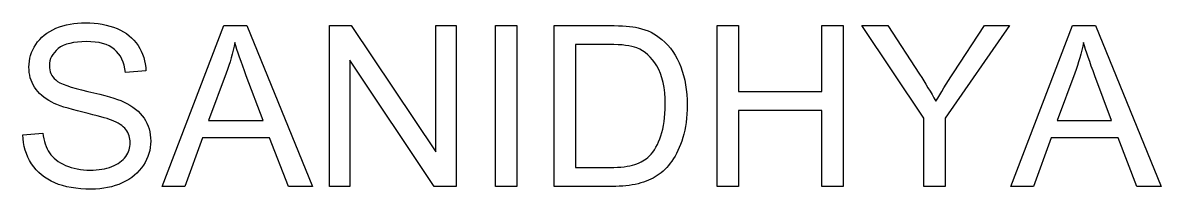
# Model space of a CAD drawing. Header units: metres. Extents: x 0.6 to 71.4, y -0.2 to 10.2.
import ezdxf

# ---------------------------------------------------------------- set-up
doc = ezdxf.new("R2010")
doc.units = ezdxf.units.M

msp = doc.modelspace()

# ---------------------------------------------------------------- linework, layer by layer
for points in [[(9.297, 0), (13.138, 10), (14.563, 10), (18.656, 0), (17.149, 0), (15.982, 3.029), (11.801, 3.029), (10.703, 0), (9.297, 0)], [(19.7, 0), (19.7, 10), (21.057, 10), (26.31, 2.149), (26.31, 10), (27.578, 10), (27.578, 0), (26.221, 0), (20.969, 7.858), (20.969, 0), (19.7, 0)], [(30.027, 0), (30.027, 10), (31.351, 10), (31.351, 0), (30.027, 0)], [(33.683, 0), (33.683, 10), (37.128, 10)], [(43.813, 0), (43.813, 10), (45.136, 10), (45.136, 5.894), (50.334, 5.894), (50.334, 10), (51.658, 10), (51.658, 0), (50.334, 0), (50.334, 4.714), (45.136, 4.714), (45.136, 0), (43.813, 0)], [(56.678, 0), (56.678, 4.236), (52.824, 10), (54.434, 10), (56.405, 6.985)], [(58.513, 7.06), (60.45, 10), (61.992, 10), (58.001, 4.236), (58.001, 0), (56.678, 0)], [(62.08, 0), (65.921, 10), (67.347, 10), (71.439, 0), (69.932, 0), (68.765, 3.029), (64.584, 3.029), (63.486, 0), (62.08, 0)], [(37.108, 8.82), (35.007, 8.82), (35.007, 1.18)], [(8.288, 7.183), (7.019, 7.087)], [(13.281, 7.04), (12.183, 4.106)], [(12.183, 4.106), (15.573, 4.106), (14.529, 6.876)], [(66.064, 7.04), (64.966, 4.106)], [(64.966, 4.106), (68.356, 4.106), (67.312, 6.876)], [(0.628, 3.213), (1.876, 3.322)], [(35.007, 1.18), (37.142, 1.18)], [(37.292, 0), (33.683, 0)]]:
    msp.add_lwpolyline(points)
for points, knots in [([(1.876, 3.322), (1.935, 2.822), (2.073, 2.411), (2.289, 2.091), (2.505, 1.77), (2.84, 1.511), (3.295, 1.313), (3.749, 1.115), (4.261, 1.016), (4.829, 1.016), (5.334, 1.016), (5.78, 1.091), (6.166, 1.241), (6.553, 1.392), (6.841, 1.597), (7.029, 1.859), (7.218, 2.12), (7.312, 2.406), (7.312, 2.715), (7.312, 3.029), (7.221, 3.303), (7.04, 3.537), (6.858, 3.771), (6.558, 3.968), (6.139, 4.127), (5.871, 4.231), (5.277, 4.394), (4.359, 4.615), (3.44, 4.835), (2.797, 5.043), (2.428, 5.239), (1.951, 5.489), (1.595, 5.799), (1.361, 6.17), (1.127, 6.54), (1.01, 6.955), (1.01, 7.415), (1.01, 7.92), (1.153, 8.391), (1.439, 8.83), (1.726, 9.269), (2.144, 9.602), (2.694, 9.829), (3.245, 10.057), (3.856, 10.171), (4.529, 10.171), (5.271, 10.171), (5.924, 10.051), (6.49, 9.812), (7.057, 9.574), (7.492, 9.222), (7.797, 8.759), (8.101, 8.295), (8.265, 7.769), (8.288, 7.183)], [0, 0, 0, 0, 1, 1, 1, 2, 2, 2, 3, 3, 3, 4, 4, 4, 5, 5, 5, 6, 6, 6, 7, 7, 7, 8, 8, 8, 9, 9, 9, 10, 10, 10, 11, 11, 11, 12, 12, 12, 13, 13, 13, 14, 14, 14, 15, 15, 15, 16, 16, 16, 17, 17, 17, 18, 18, 18, 18]), ([(37.128, 10), (37.906, 10), (38.499, 9.952), (38.909, 9.857), (39.482, 9.725), (39.97, 9.486), (40.375, 9.141), (40.903, 8.695), (41.297, 8.125), (41.559, 7.432), (41.82, 6.738), (41.951, 5.946), (41.951, 5.055), (41.951, 4.295), (41.862, 3.622), (41.685, 3.035), (41.508, 2.449), (41.28, 1.963), (41.003, 1.579), (40.725, 1.195), (40.422, 0.892), (40.092, 0.672), (39.762, 0.451), (39.364, 0.284), (38.898, 0.171), (38.432, 0.057), (37.897, 0), (37.292, 0)], [0, 0, 0, 0, 1, 1, 1, 2, 2, 2, 3, 3, 3, 4, 4, 4, 5, 5, 5, 6, 6, 6, 7, 7, 7, 8, 8, 8, 9, 9, 9, 9]), ([(7.019, 7.087), (6.951, 7.719), (6.72, 8.197), (6.327, 8.52), (5.933, 8.843), (5.352, 9.004), (4.584, 9.004), (3.784, 9.004), (3.2, 8.857), (2.834, 8.564), (2.468, 8.271), (2.285, 7.917), (2.285, 7.503), (2.285, 7.144), (2.415, 6.849), (2.674, 6.617), (2.929, 6.385), (3.594, 6.147), (4.669, 5.904), (5.745, 5.661), (6.482, 5.448), (6.883, 5.266), (7.465, 4.998), (7.894, 4.658), (8.172, 4.246), (8.449, 3.835), (8.588, 3.361), (8.588, 2.824), (8.588, 2.292), (8.436, 1.791), (8.131, 1.32), (7.826, 0.849), (7.389, 0.483), (6.818, 0.222), (6.247, -0.04), (5.605, -0.171), (4.891, -0.171), (3.986, -0.171), (3.228, -0.039), (2.616, 0.225), (2.004, 0.489), (1.525, 0.886), (1.177, 1.415), (0.829, 1.945), (0.646, 2.544), (0.628, 3.213)], [0, 0, 0, 0, 1, 1, 1, 2, 2, 2, 3, 3, 3, 4, 4, 4, 5, 5, 5, 6, 6, 6, 7, 7, 7, 8, 8, 8, 9, 9, 9, 10, 10, 10, 11, 11, 11, 12, 12, 12, 13, 13, 13, 14, 14, 14, 15, 15, 15, 15]), ([(37.142, 1.18), (37.801, 1.18), (38.319, 1.241), (38.694, 1.364), (39.069, 1.487), (39.368, 1.66), (39.591, 1.883), (39.905, 2.196), (40.149, 2.618), (40.324, 3.148), (40.499, 3.678), (40.587, 4.32), (40.587, 5.075), (40.587, 6.121), (40.415, 6.925), (40.072, 7.486), (39.728, 8.048), (39.311, 8.424), (38.82, 8.615), (38.465, 8.752), (37.894, 8.82), (37.108, 8.82)], [0, 0, 0, 0, 1, 1, 1, 2, 2, 2, 3, 3, 3, 4, 4, 4, 5, 5, 5, 6, 6, 6, 7, 7, 7, 7])]:
    msp.add_open_spline(points, degree=3, knots=knots)
for points in [[(13.82, 8.95), (13.693, 8.308), (13.513, 7.672), (13.281, 7.04)], [(14.529, 6.876), (14.211, 7.717), (13.975, 8.408), (13.82, 8.95)], [(66.603, 8.95), (66.476, 8.308), (66.296, 7.672), (66.064, 7.04)], [(67.312, 6.876), (66.994, 7.717), (66.758, 8.408), (66.603, 8.95)], [(56.405, 6.985), (56.769, 6.421), (57.108, 5.857), (57.422, 5.293)], [(57.422, 5.293), (57.722, 5.816), (58.085, 6.405), (58.513, 7.06)]]:
    msp.add_open_spline(points, degree=3)

doc.saveas('drawing.dxf')
